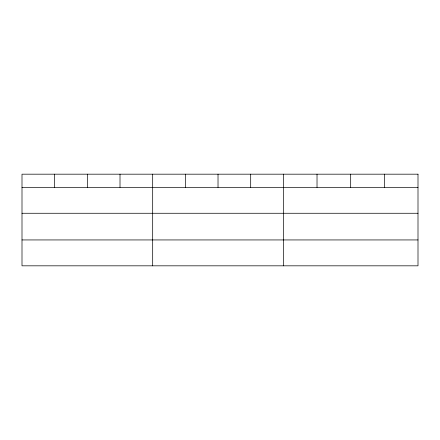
<?xml version="1.0" encoding="UTF-8"?>
<svg xmlns="http://www.w3.org/2000/svg" width="440" height="440" viewBox="0 0 440 440"><rect width="100%" height="100%" fill="white"/><g stroke="black" fill="none" stroke-linecap="round" stroke-linejoin="round"><path stroke-width="0.66" d="M22 187.38L418 187.38M22 213.268L418 213.268M22 239.938L418 239.938M384.34 174.18L384.34 187.38M350.68 174.18L350.68 187.38M317.02 174.18L317.02 187.38M283.36 174.18L283.36 265.821M250.69 174.18L250.69 187.38M218.02 174.18L218.02 187.38M185.35 174.18L185.35 187.38M152.68 174.18L152.68 265.821M120.01 174.18L120.01 187.38M87.34 174.18L87.34 187.38M54.67 174.18L54.67 187.38M418 174.18L22 174.18L22 265.821L418 265.821L418 174.18"/></g></svg>
